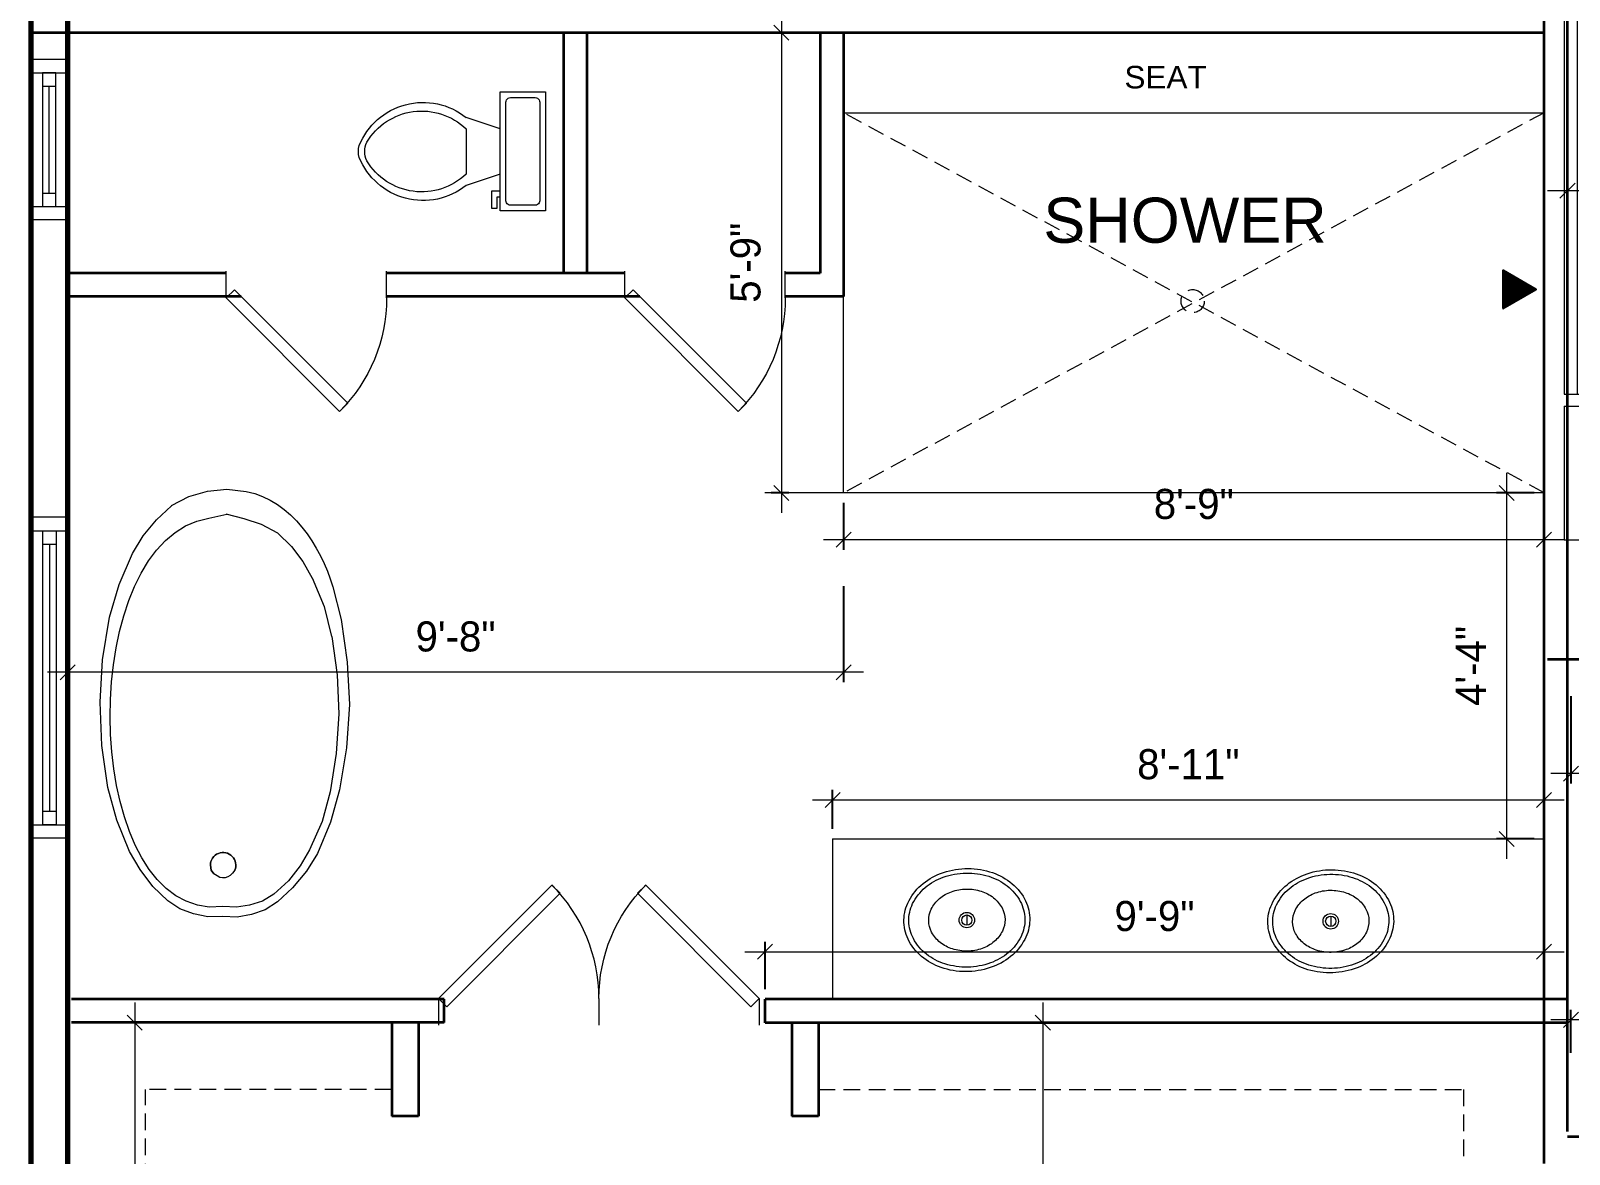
# Model space of a CAD drawing. Extents: x 2753 to 8941, y 12146 to 15850.
# Drawn here: x 7027.5 to 7257.8, y 14037.8 to 14206 of the extents above; entities that cross this region are included whole.
import ezdxf

# ---------------------------------------------------------------- set-up
doc = ezdxf.new("R2010")
doc.units = 0
doc.header["$LTSCALE"] = 20
doc.header["$MEASUREMENT"] = 0
doc.linetypes.add('HIDDEN', pattern=[0.375, 0.25, -0.125])
doc.layers.get('0').update_dxf_attribs({"lineweight": 9})
doc.layers.get('DefPoints').update_dxf_attribs({"color": 17})
for name, color, linetype, lineweight in [('A-LIGHT+', 133, 'Continuous', 9), ('A-Wall-New', 1, 'Continuous', 50), ('A-Wall-Partition', 3, 'Continuous', 35), ('A-windoor', 2, 'Continuous', 13), ('AFURNITURE', 134, 'Continuous', 18), ('DIM', 8, 'Continuous', 5), ('door', 43, 'Continuous', 13), ('Furniture', 132, 'Continuous', 5), ('hatch', 8, 'Continuous', 13), ('TEXT', 6, 'Continuous', 25)]:
    doc.layers.add(name, color=color, linetype=linetype, lineweight=lineweight)
doc.layers.add('A-WALL-PATT', color=253, linetype='Continuous')
doc.layers.add('S-HATCH', color=8, linetype='Continuous')
doc.styles.get("Standard").update_dxf_attribs({"font": 'stylu.ttf'})
doc.dimstyles.new('Forum 24', dxfattribs={"dimscale": 24, "dimtxt": 0.1875, "dimasz": 0.09375, "dimexe": 0.0625, "dimexo": 0.0625, "dimgap": 0.125, "dimtad": 1, "dimdec": 4, "dimrnd": 1, "dimzin": 7, "dimdsep": 46, "dimlunit": 4, "dimtxsty": 'Standard', "dimblk": 'OBLIQUE', "dimblk1": 'DIMTICK', "dimblk2": 'OBLIQUE', "dimcen": -0.0625, "dimdle": 0.125, "dimclrd": 256, "dimclre": 256, "dimclrt": 256, "dimadec": 0, "dimazin": 0, "dimtfac": 1, "dimtdec": 4, "dimtmove": 1, "dimatfit": 3, "dimfxl": 0.0625, "dimtvp": 1.2, "dimfrac": 2, "dimtolj": 1, "dimtzin": 7, "dimlwd": 13, "dimarcsym": 0})

# ---------------------------------------------------------------- blocks, each defined once
blk = doc.blocks.new('A$C13B4006E')
at = {"layer": 'Furniture'}
for p, q in [((0, 83.54), (0, 103.54)), ((0, 103.54), (20, 103.54)), ((20, 83.54), (20, 103.54)), ((4.68, 98.86), (15.32, 88.21)), ((4.68, 88.21), (15.32, 98.86)), ((0, 83.54), (20, 83.54)), ((2, 21.77), (2, 81.77)), ((9, 38.97), (9, 81.77)), ((12, 41.12), (12, 81.77)), ((58.34, 81.77), (58.34, 21.77)), ((61.34, 81.77), (61.34, 21.77)), ((9, 38.97), (22.88, 48.93)), ((22.88, 48.93), (31.26, 21.77)), ((11.48, 37.05), (23.81, 45.91)), ((31.26, 21.77), (9, 38.97)), ((0, 20), (20, 20)), ((0, 20), (0, 0)), ((20, 20), (20, 0)), ((4.68, 4.68), (15.32, 15.32)), ((4.68, 15.32), (15.32, 4.68)), ((0, 0), (20, 0))]:
    blk.add_line(p, q, dxfattribs=at)
blk.add_lwpolyline([(72, 81.77), (0, 81.77), (0, 21.77), (72, 21.77)], close=True, dxfattribs=at)
blk.add_lwpolyline([(9, 39.96), (3.3, 39.96), (3.3, 65.54), (9, 65.54)], dxfattribs=at)
for centre in [(10, 93.54), (10, 10)]:
    blk.add_circle(centre, 7.53, dxfattribs=at)
blk = doc.blocks.new('_Oblique')
at = {"color": 0, "linetype": 'ByBlock', "lineweight": -2}
blk.add_line((-0.5, -0.5), (0.5, 0.5), dxfattribs=at)
blk = doc.blocks.new('*D806')
at = {"layer": 'DefPoints', "color": 0, "transparency": 16777216}
for p in [(7145.79, 14057.53), (7145.79, 13948.92), (7179.02, 13948.92)]:
    blk.add_point(p, dxfattribs=at)
at = {"layer": 'S-HATCH', "lineweight": 13, "transparency": 16777216}
blk.add_line((7179.02, 14060.53), (7179.02, 13945.92), dxfattribs=at)
at = {"layer": 'S-HATCH', "lineweight": -2, "transparency": 16777216}
for p, q in [((7147.29, 14057.53), (7180.52, 14057.53)), ((7147.29, 13948.92), (7180.52, 13948.92))]:
    blk.add_line(p, q, dxfattribs=at)
at = {"layer": 'S-HATCH', "lineweight": 13, "transparency": 16777216, "xscale": 2.25, "yscale": 2.25, "zscale": 2.25}
for p, rotation in [((7179.02, 14057.53), 90), ((7179.02, 13948.92), 270)]:
    blk.add_blockref('_Oblique', p, dxfattribs=dict(at, rotation=rotation))
at = {"layer": 'S-HATCH', "transparency": 16777216, "insert": (7173.7, 14003.23), "char_height": 4.5, "attachment_point": 5, "rotation": 90}
blk.add_mtext('\\A1;9\'-1"', dxfattribs=at)
blk = doc.blocks.new('DIMTICK')
for p, q in [((-1, 0), (1, 0)), ((0, 1), (0, -1))]:
    blk.add_line(p, q)
at = {"const_width": 0.141}
blk.add_lwpolyline([(0.71, 0.71), (-0.71, -0.71)], dxfattribs=at)
blk = doc.blocks.new('*D807')
at = {"layer": 'DefPoints', "color": 0, "transparency": 16777216}
for p in [(7137.46, 14205.71), (7139.88, 14136.81), (7142.49, 14136.81)]:
    blk.add_point(p, dxfattribs=at)
at = {"layer": 'S-HATCH', "lineweight": 13, "transparency": 16777216}
blk.add_line((7139.88, 14208.71), (7139.88, 14133.81), dxfattribs=at)
at = {"layer": 'S-HATCH', "lineweight": -2, "transparency": 16777216}
for p, q in [((7138.96, 14205.71), (7141.38, 14205.71)), ((7140.99, 14136.81), (7138.38, 14136.81))]:
    blk.add_line(p, q, dxfattribs=at)
at = {"layer": 'S-HATCH', "lineweight": 13, "transparency": 16777216, "xscale": 2.25, "yscale": 2.25, "zscale": 2.25}
for p, rotation in [((7139.88, 14205.71), 90), ((7139.88, 14136.81), 270)]:
    blk.add_blockref('_Oblique', p, dxfattribs=dict(at, rotation=rotation))
at = {"layer": 'S-HATCH', "transparency": 16777216, "insert": (7134.54, 14171.26), "char_height": 4.5, "attachment_point": 5, "rotation": 90}
blk.add_mtext('\\A1;5\'-9"', dxfattribs=at)
blk = doc.blocks.new('*D826')
at = {"layer": 'DefPoints', "color": 0, "transparency": 16777216}
for p in [(7257.55, 14209.21), (7438.02, 14209.21), (7438.02, 14182.06)]:
    blk.add_point(p, dxfattribs=at)
at = {"layer": 'S-HATCH', "lineweight": -2, "transparency": 16777216}
for p, q in [((7257.55, 14207.71), (7257.55, 14180.56)), ((7438.02, 14207.71), (7438.02, 14180.56))]:
    blk.add_line(p, q, dxfattribs=at)
at = {"layer": 'S-HATCH', "lineweight": 13, "transparency": 16777216}
blk.add_line((7254.55, 14182.06), (7441.02, 14182.06), dxfattribs=at)
at = {"layer": 'S-HATCH', "lineweight": 13, "transparency": 16777216, "xscale": 2.25, "yscale": 2.25, "zscale": 2.25, "rotation": 180}
blk.add_blockref('_Oblique', (7257.55, 14182.06), dxfattribs=at)
at = {"layer": 'S-HATCH', "lineweight": 13, "transparency": 16777216, "xscale": 2.25, "yscale": 2.25, "zscale": 2.25}
blk.add_blockref('_Oblique', (7438.02, 14182.06), dxfattribs=at)
at = {"layer": 'S-HATCH', "transparency": 16777216, "insert": (7347.78, 14187.43), "char_height": 4.5, "attachment_point": 5}
blk.add_mtext('\\A1;15\'-0"', dxfattribs=at)
blk = doc.blocks.new('*D835')
at = {"layer": 'DefPoints', "color": 0, "transparency": 16777216}
for p in [(7033.04, 14124.33), (7149.2, 14124.33), (7033.04, 14109.97)]:
    blk.add_point(p, dxfattribs=at)
at = {"layer": 'S-HATCH', "lineweight": -2, "transparency": 16777216}
for p, q in [((7033.04, 14122.83), (7033.04, 14108.47)), ((7149.2, 14122.83), (7149.2, 14108.47))]:
    blk.add_line(p, q, dxfattribs=at)
at = {"layer": 'S-HATCH', "lineweight": 13, "transparency": 16777216}
blk.add_line((7152.2, 14109.97), (7030.04, 14109.97), dxfattribs=at)
at = {"layer": 'S-HATCH', "lineweight": 13, "transparency": 16777216, "xscale": 2.25, "yscale": 2.25, "zscale": 2.25, "rotation": 180}
blk.add_blockref('_Oblique', (7033.04, 14109.97), dxfattribs=at)
at = {"layer": 'S-HATCH', "lineweight": 13, "transparency": 16777216, "xscale": 2.25, "yscale": 2.25, "zscale": 2.25}
blk.add_blockref('_Oblique', (7149.2, 14109.97), dxfattribs=at)
at = {"layer": 'S-HATCH', "transparency": 16777216, "insert": (7091.12, 14115.3), "char_height": 4.5, "attachment_point": 5}
blk.add_mtext('\\A1;9\'-8"', dxfattribs=at)
blk = doc.blocks.new('*U673')
for p, q in [((-24, 0), (-24, 4)), ((0, 0), (0, 4))]:
    blk.add_line(p, q)
blk.add_lwpolyline([(0, 0), (-16.97, -16.97), (-18.21, -15.73), (-1.24, 1.24)], close=True)
blk.add_arc((0, 0), 24, 180, 225)
blk = doc.blocks.new('*D820')
at = {"layer": 'DefPoints', "color": 0, "transparency": 16777216}
for p in [(7147.55, 14090.85), (7147.55, 14085.03), (7254.05, 14085.03)]:
    blk.add_point(p, dxfattribs=at)
at = {"layer": 'S-HATCH', "lineweight": 13, "transparency": 16777216}
blk.add_line((7257.05, 14090.85), (7144.55, 14090.85), dxfattribs=at)
at = {"layer": 'S-HATCH', "lineweight": -2, "transparency": 16777216}
for p, q in [((7147.55, 14086.53), (7147.55, 14092.35)), ((7254.05, 14086.53), (7254.05, 14092.35))]:
    blk.add_line(p, q, dxfattribs=at)
at = {"layer": 'S-HATCH', "lineweight": 13, "transparency": 16777216, "xscale": 2.25, "yscale": 2.25, "zscale": 2.25, "rotation": 180}
blk.add_blockref('_Oblique', (7147.55, 14090.85), dxfattribs=at)
at = {"layer": 'S-HATCH', "lineweight": 13, "transparency": 16777216, "xscale": 2.25, "yscale": 2.25, "zscale": 2.25}
blk.add_blockref('_Oblique', (7254.05, 14090.85), dxfattribs=at)
at = {"layer": 'S-HATCH', "transparency": 16777216, "insert": (7200.8, 14096.18), "char_height": 4.5, "attachment_point": 5}
blk.add_mtext('\\A1;8\'-11"', dxfattribs=at)
blk = doc.blocks.new('*U609')
for p, q in [((-42, 0), (2, 0)), ((-42, -3.75), (-42, -1.75)), ((-42, -1.75), (2, -1.75)), ((-40, -1.75), (-40, -3.75)), ((0, -1.75), (0, -3.75)), ((2, -1.75), (2, -3.75)), ((2, -3.75), (-42, -3.75)), ((0, -2.75), (-40, -2.75)), ((-42, -5.5), (2, -5.5))]:
    blk.add_line(p, q)
blk.add_lwpolyline([(-42, -5.5), (-44, -5.5), (-44, 0), (-42, 0)], close=True)
at = {"extrusion": (0, 0, -1)}
blk.add_lwpolyline([(-2, -5.5), (-4, -5.5), (-4, 0), (-2, 0)], close=True, dxfattribs=at)
blk = doc.blocks.new('*D845')
at = {"layer": 'A-WALL-PATT', "lineweight": 13, "transparency": 16777216}
blk.add_line((7134.44, 14068.14), (7257.05, 14068.14), dxfattribs=at)
at = {"layer": 'A-WALL-PATT', "lineweight": -2, "transparency": 16777216}
for p, q in [((7137.44, 14062.53), (7137.44, 14069.64)), ((7254.05, 14062.53), (7254.05, 14069.64))]:
    blk.add_line(p, q, dxfattribs=at)
at = {"layer": 'DefPoints', "color": 0, "transparency": 16777216}
for p in [(7254.05, 14068.14), (7137.44, 14061.03), (7254.05, 14061.03)]:
    blk.add_point(p, dxfattribs=at)
at = {"layer": 'A-WALL-PATT', "lineweight": 13, "transparency": 16777216, "xscale": 2.25, "yscale": 2.25, "zscale": 2.25, "rotation": 180}
blk.add_blockref('_Oblique', (7137.44, 14068.14), dxfattribs=at)
at = {"layer": 'A-WALL-PATT', "lineweight": 13, "transparency": 16777216, "xscale": 2.25, "yscale": 2.25, "zscale": 2.25}
blk.add_blockref('_Oblique', (7254.05, 14068.14), dxfattribs=at)
at = {"layer": 'A-WALL-PATT', "transparency": 16777216, "insert": (7195.74, 14073.46), "char_height": 4.5, "attachment_point": 5}
blk.add_mtext('\\A1;9\'-9"', dxfattribs=at)
blk = doc.blocks.new('*U867')
for p, q in [((-24, 0), (-24, 4)), ((0, 0), (0, 4))]:
    blk.add_line(p, q)
blk.add_lwpolyline([(0, 0), (-16.97, -16.97), (-18.21, -15.73), (-1.24, 1.24)], close=True)
blk.add_arc((0, 0), 24, 180, 225)
blk = doc.blocks.new('*D846')
at = {"layer": 'A-WALL-PATT', "lineweight": 13, "transparency": 16777216}
blk.add_line((7248.43, 14139.81), (7248.43, 14082.03), dxfattribs=at)
at = {"layer": 'A-WALL-PATT', "lineweight": -2, "transparency": 16777216}
for p, q in [((7252.55, 14136.81), (7246.93, 14136.81)), ((7252.55, 14085.03), (7246.93, 14085.03))]:
    blk.add_line(p, q, dxfattribs=at)
at = {"layer": 'DefPoints', "color": 0, "transparency": 16777216}
for p in [(7254.05, 14136.81), (7248.43, 14085.03), (7254.05, 14085.03)]:
    blk.add_point(p, dxfattribs=at)
at = {"layer": 'A-WALL-PATT', "lineweight": 13, "transparency": 16777216, "xscale": 2.25, "yscale": 2.25, "zscale": 2.25}
for p, rotation in [((7248.43, 14136.81), 90), ((7248.43, 14085.03), 270)]:
    blk.add_blockref('_Oblique', p, dxfattribs=dict(at, rotation=rotation))
at = {"layer": 'A-WALL-PATT', "transparency": 16777216, "insert": (7243.08, 14110.92), "char_height": 4.5, "attachment_point": 5, "rotation": 90}
blk.add_mtext('\\A1;4\'-4"', dxfattribs=at)
blk = doc.blocks.new('Toilet - top')
for p, q in [((9.5, -6), (9.5, -2)), ((-8, -8.5), (-8, -8)), ((-7, -8), (-7, -9.5)), ((-4, -8), (-6, -14)), ((4, -8), (6, -14)), ((-10, -8.5), (-8, -8.5)), ((-10, -9.5), (-10, -8.5)), ((-7, -9.5), (-10, -9.5)), ((4, -14), (-4, -14))]:
    blk.add_line(p, q)
blk.add_lwpolyline([(10.5, -8), (10.5, 0), (-10.5, 0), (-10.5, -8)], close=True)
for points in [[(-9.5, -2), (-9.5, -6)], [(8.5, -1), (-8.5, -1)], [(-8.5, -7), (8.5, -7)]]:
    blk.add_lwpolyline(points)
for centre, radius, start, end in [((-8.62, -1.88), 0.884, 81.8699, 188.1301), ((8.62, -1.88), 0.884, 351.8699, 98.1301), ((-8.62, -6.12), 0.884, 171.8699, 278.1301), ((8.62, -6.12), 0.884, 261.8699, 8.1301), ((3.52, -21.58), 12.17, 141.4691, 247.9714), ((4.2, -21.82), 11.33, 136.3677, 238.9468), ((-3.52, -21.58), 12.17, 292.0284, 38.5307), ((-4.2, -21.82), 11.33, 301.053, 43.6321), ((0, -27.88), 4, 245.7318, 294.2682), ((0, -29), 4, 254.8605, 285.1395)]:
    blk.add_arc(centre, radius, start, end)
blk = doc.blocks.new('*D798')
at = {"layer": 'DefPoints', "color": 0, "transparency": 16777216}
for p in [(7258.07, 14057.95), (7258.07, 14051.52), (7372.54, 14051.52)]:
    blk.add_point(p, dxfattribs=at)
at = {"layer": 'DIM', "lineweight": -2, "transparency": 16777216}
for p, q in [((7258.07, 14053.02), (7258.07, 14059.45)), ((7372.54, 14053.02), (7372.54, 14059.45))]:
    blk.add_line(p, q, dxfattribs=at)
at = {"layer": 'DIM', "lineweight": 13, "transparency": 16777216}
blk.add_line((7375.54, 14057.95), (7255.07, 14057.95), dxfattribs=at)
at = {"layer": 'DIM', "lineweight": 13, "transparency": 16777216, "xscale": 2.25, "yscale": 2.25, "zscale": 2.25, "rotation": 180}
blk.add_blockref('_Oblique', (7258.07, 14057.95), dxfattribs=at)
at = {"layer": 'DIM', "lineweight": 13, "transparency": 16777216, "xscale": 2.25, "yscale": 2.25, "zscale": 2.25}
blk.add_blockref('_Oblique', (7372.54, 14057.95), dxfattribs=at)
at = {"layer": 'DIM', "transparency": 16777216, "insert": (7315.31, 14063.28), "char_height": 4.5, "attachment_point": 5}
blk.add_mtext('\\A1;9\'-6"', dxfattribs=at)
blk = doc.blocks.new('*D799')
at = {"layer": 'DefPoints', "color": 0, "transparency": 16777216}
for p in [(7149.2, 14136.81), (7254.05, 14136.81), (7149.2, 14129.81)]:
    blk.add_point(p, dxfattribs=at)
at = {"layer": 'DIM', "lineweight": -2, "transparency": 16777216}
for p, q in [((7149.2, 14135.31), (7149.2, 14128.31)), ((7254.05, 14135.31), (7254.05, 14128.31))]:
    blk.add_line(p, q, dxfattribs=at)
at = {"layer": 'DIM', "lineweight": 13, "transparency": 16777216}
blk.add_line((7257.05, 14129.81), (7146.2, 14129.81), dxfattribs=at)
at = {"layer": 'DIM', "lineweight": 13, "transparency": 16777216, "xscale": 2.25, "yscale": 2.25, "zscale": 2.25, "rotation": 180}
blk.add_blockref('_Oblique', (7149.2, 14129.81), dxfattribs=at)
at = {"layer": 'DIM', "lineweight": 13, "transparency": 16777216, "xscale": 2.25, "yscale": 2.25, "zscale": 2.25}
blk.add_blockref('_Oblique', (7254.05, 14129.81), dxfattribs=at)
at = {"layer": 'DIM', "transparency": 16777216, "insert": (7201.62, 14135.13), "char_height": 4.5, "attachment_point": 5}
blk.add_mtext('\\A1;8\'-9"', dxfattribs=at)
blk = doc.blocks.new('*D801')
at = {"layer": 'DefPoints', "color": 0, "transparency": 16777216}
for p in [(7033.64, 14057.53), (7033.64, 13948.92), (7043.1, 13948.92)]:
    blk.add_point(p, dxfattribs=at)
at = {"layer": 'DIM', "lineweight": 13, "transparency": 16777216}
blk.add_line((7043.1, 14060.53), (7043.1, 13945.92), dxfattribs=at)
at = {"layer": 'DIM', "lineweight": -2, "transparency": 16777216}
for p, q in [((7035.14, 14057.53), (7044.6, 14057.53)), ((7035.14, 13948.92), (7044.6, 13948.92))]:
    blk.add_line(p, q, dxfattribs=at)
at = {"layer": 'DIM', "lineweight": 13, "transparency": 16777216, "xscale": 2.25, "yscale": 2.25, "zscale": 2.25}
for p, rotation in [((7043.1, 14057.53), 90), ((7043.1, 13948.92), 270)]:
    blk.add_blockref('_Oblique', p, dxfattribs=dict(at, rotation=rotation))
at = {"layer": 'DIM', "transparency": 16777216, "insert": (7037.78, 14003.23), "char_height": 4.5, "attachment_point": 5, "rotation": 90}
blk.add_mtext('\\A1;9\'-1"', dxfattribs=at)
blk = doc.blocks.new('*D775')
at = {"layer": 'A-WALL-PATT', "lineweight": -2, "transparency": 16777216}
for p, q in [((7258.07, 14106.41), (7258.07, 14093.31)), ((7372.02, 14106.41), (7372.02, 14093.31))]:
    blk.add_line(p, q, dxfattribs=at)
at = {"layer": 'A-WALL-PATT', "lineweight": 13, "transparency": 16777216}
blk.add_line((7375.02, 14094.81), (7255.07, 14094.81), dxfattribs=at)
at = {"layer": 'DefPoints', "color": 0, "transparency": 16777216}
for p in [(7258.07, 14107.91), (7372.02, 14107.91), (7258.07, 14094.81)]:
    blk.add_point(p, dxfattribs=at)
at = {"layer": 'A-WALL-PATT', "lineweight": 13, "transparency": 16777216, "xscale": 2.25, "yscale": 2.25, "zscale": 2.25, "rotation": 180}
blk.add_blockref('_Oblique', (7258.07, 14094.81), dxfattribs=at)
at = {"layer": 'A-WALL-PATT', "lineweight": 13, "transparency": 16777216, "xscale": 2.25, "yscale": 2.25, "zscale": 2.25}
blk.add_blockref('_Oblique', (7372.02, 14094.81), dxfattribs=at)
at = {"layer": 'A-WALL-PATT', "transparency": 16777216, "insert": (7315.04, 14100.15), "char_height": 4.5, "attachment_point": 5}
blk.add_mtext('\\A1;9\'-6"', dxfattribs=at)
blk = doc.blocks.new('*U866')
for p, q in [((-8, 0), (12, 0)), ((-8, -3.75), (-8, -1.75)), ((-8, -1.75), (12, -1.75)), ((-6, -1.75), (-6, -3.75)), ((10, -1.75), (10, -3.75)), ((12, -1.75), (12, -3.75)), ((12, -3.75), (-8, -3.75)), ((10, -2.75), (-6, -2.75)), ((-8, -5.5), (12, -5.5))]:
    blk.add_line(p, q)
blk.add_lwpolyline([(-8, -5.5), (-10, -5.5), (-10, 0), (-8, 0)], close=True)
at = {"extrusion": (0, 0, -1)}
blk.add_lwpolyline([(-12, -5.5), (-14, -5.5), (-14, 0), (-12, 0)], close=True, dxfattribs=at)

msp = doc.modelspace()

# ---------------------------------------------------------------- hatches: boundary and pattern name
at = {"layer": 'DIM'}
h = msp.add_hatch(dxfattribs=at)
h.set_pattern_fill('ANSI31', color=1, angle=-150)
h.set_pattern_definition([(255, (20143.18734, 31368.82287), (0.1207407283, -0.03235238064), [])])
h.paths.add_polyline_path([(7247.88236, 14164.39501), (7252.82787, 14167.25031), (7247.93058, 14170.07775), (7247.93058, 14164.42286)])

# ---------------------------------------------------------------- linework, layer by layer
at = {"layer": 'A-LIGHT+'}
for p, q in [((7149.19589, 14193.71332), (7254.04852, 14193.71332)), ((7149.19589, 14136.81449), (7149.19589, 14166.21332)), ((7254.04852, 14136.81449), (7137.38659, 14136.81449))]:
    msp.add_line(p, q, dxfattribs=at)
at = {"layer": 'A-Wall-New', "lineweight": 70}
for points in [[(7384.93852, 14319.12574), (7027.53678, 14319.12574), (7027.53678, 13667.67673), (7267.51632, 13667.67673), (7267.51632, 13761.62129), (7296.71424, 13761.62129), (7315.17862, 13721.18994), (7420.56234, 13721.18994), (7424.89119, 13730.66879)], [(7359.67803, 14313.62574), (7033.03678, 14313.62574), (7033.03678, 13673.17673), (7262.01632, 13673.17673), (7262.01632, 13767.12129), (7300.24888, 13767.12129), (7318.71325, 13726.68994), (7417.02771, 13726.68994), (7419.91539, 13733.01308)]]:
    msp.add_lwpolyline(points, dxfattribs=at)
at = {"layer": 'A-Wall-Partition'}
for p, q in [((7254.04852, 14036.44726), (7254.04852, 14209.21332)), ((7257.54852, 14041.25681), (7257.54852, 14209.21332)), ((7128.67601, 14205.66506), (7027.53678, 14205.66506)), ((7031.88574, 14205.71332), (7254.04852, 14205.71332)), ((7107.30872, 14169.71332), (7107.30872, 14205.66506)), ((7110.80872, 14169.71332), (7110.80872, 14205.66506)), ((7145.69589, 14205.78164), (7145.69589, 14169.71332)), ((7149.19589, 14205.78164), (7149.19589, 14166.21332)), ((7056.79926, 14169.71332), (7033.10199, 14169.71332)), ((7116.46539, 14169.71332), (7080.79926, 14169.71332)), ((7145.69589, 14169.71332), (7140.46539, 14169.71332)), ((7059.04249, 14166.21332), (7033.10199, 14166.21332)), ((7118.70861, 14166.21332), (7080.79926, 14166.21332)), ((7149.19589, 14166.21332), (7140.46539, 14166.21332)), ((7254.57207, 14111.90606), (7376.03987, 14111.90606)), ((7257.54852, 14093.5), (7257.54852, 14093.5)), ((7257.54852, 14087.5625), (7257.54852, 14087.5625)), ((7089.43636, 14061.0348), (7033.64132, 14061.02888)), ((7089.43669, 14057.5348), (7089.43632, 14061.0348)), ((7257.54852, 14061.02747), (7137.43636, 14061.02747)), ((7137.43636, 14057.52747), (7137.43636, 14061.02747)), ((7089.43669, 14057.5348), (7033.64166, 14057.52888)), ((7081.57882, 14057.53397), (7081.57882, 14043.52747)), ((7085.57882, 14057.53439), (7085.57882, 14043.52747)), ((7257.54852, 14057.52747), (7137.43636, 14057.52747)), ((7141.45382, 14057.52747), (7141.45382, 14043.52747)), ((7145.45382, 14057.52747), (7145.45382, 14043.52747)), ((7085.57882, 14043.52747), (7081.57882, 14043.52747)), ((7375.51255, 14040.44726), (7257.54852, 14040.44726))]:
    msp.add_line(p, q, dxfattribs=at)
msp.add_lwpolyline([(7247.88236, 14164.39501), (7252.82787, 14167.25031), (7247.93058, 14170.07775), (7247.93058, 14164.42286)], close=True, dxfattribs=at)
for points in [[(7257.54852, 14105.4375), (7257.54852, 14105.4375)], [(7145.45382, 14043.52747), (7141.45382, 14043.52747)]]:
    msp.add_lwpolyline(points, dxfattribs=at)
at = {"layer": 'AFURNITURE', "linetype": 'HIDDEN', "ltscale": 0.5}
for p, q in [((7254.04852, 14193.71332), (7149.19589, 14136.81449)), ((7254.04852, 14136.81449), (7149.19589, 14193.71332)), ((7081.53491, 14047.52747), (7081.53491, 14057.52747)), ((7044.70638, 13958.92495), (7044.70967, 14047.52884)), ((7081.53491, 14047.52747), (7044.70967, 14047.52884)), ((7145.45382, 14047.52747), (7242.13057, 14047.52747)), ((7242.00147, 14047.52747), (7242.00147, 14020.94936))]:
    msp.add_line(p, q, dxfattribs=at)
at = {"layer": 'AFURNITURE'}
for q in [(7147.54852, 14061.02747), (7254.04852, 14085.02747)]:
    msp.add_line((7147.54852, 14085.02747), q, dxfattribs=at)
at = {"layer": 'AFURNITURE', "linetype": 'HIDDEN', "ltscale": 0.5}
msp.add_circle((7201.44603, 14165.51067), 1.73467, dxfattribs=at)
at = {"layer": 'hatch'}
for p, q in [((7167.64137, 14073.65118), (7167.65021, 14072.11156)), ((7222.11015, 14073.46908), (7222.11899, 14071.92945))]:
    msp.add_line(p, q, dxfattribs=at)
for points in [[(7048.60947, 14134.90257), (7051.19931, 14136.25837), (7053.99803, 14137.08147), (7056.90029, 14137.37155)], [(7056.9002, 14137.36955), (7059.79435, 14137.02434)], [(7042.74004, 14127.73207), (7044.37688, 14130.3731), (7046.33161, 14132.79507), (7048.60597, 14134.89927)], [(7054.17307, 14133.04027), (7056.86441, 14133.65172)], [(7056.75786, 14133.65741), (7059.43493, 14132.99362), (7062.00397, 14132.11951), (7064.46024, 14130.81981)], [(7064.45741, 14130.81644), (7066.58322, 14128.77788), (7068.28032, 14126.52944), (7069.65208, 14124.07412)], [(7039.32157, 14118.2112), (7040.76653, 14123.08285), (7042.7421, 14127.73738)], [(7069.65287, 14124.07951), (7071.4379, 14119.8148), (7072.57425, 14115.34366)], [(7072.75577, 14122.77292), (7073.99468, 14117.87543)], [(7037.91234, 14105.47751), (7038.29633, 14111.84611), (7039.32361, 14118.20785)], [(7073.9933, 14117.87745), (7074.89993, 14111.49709), (7075.26858, 14105.12191), (7074.77624, 14098.64769), (7073.74796, 14092.39063)], [(7072.57565, 14115.34431), (7073.37973, 14109.59964), (7073.6455, 14103.75747)], [(7039.07618, 14092.71912), (7038.17122, 14098.99478), (7037.91026, 14105.47626)], [(7073.64413, 14103.75349), (7073.26555, 14097.80819), (7072.35041, 14092.08407)], [(7042.31074, 14083.13414), (7040.42515, 14087.82584), (7039.07422, 14092.72307)], [(7072.35176, 14092.08539), (7071.1282, 14087.63563), (7069.26274, 14083.40605)], [(7073.74791, 14092.38536), (7072.41496, 14087.51397), (7070.43607, 14082.85947)], [(7048.04002, 14075.74531), (7045.80657, 14077.89158), (7043.89988, 14080.46072), (7042.31416, 14083.12944)], [(7069.26136, 14083.40807), (7067.84257, 14080.97828), (7066.10251, 14078.76359), (7063.93787, 14076.76833)], [(7070.43624, 14082.8634), (7068.8021, 14080.22567), (7066.73697, 14077.69343), (7064.46263, 14075.59189)], [(7054.95095, 14079.82631), (7054.52475, 14080.36111), (7054.42523, 14081.1041), (7054.52475, 14080.36111), (7054.94962, 14079.82633)], [(7063.93711, 14076.76567), (7062.20896, 14075.72026), (7060.27025, 14075.10089), (7058.33461, 14074.80151), (7056.29706, 14074.9278)], [(7056.2848, 14073.43918), (7054.02721, 14073.35424), (7051.88606, 14073.79954), (7049.85332, 14074.56314), (7048.03997, 14075.74731)], [(7056.29911, 14074.92578), (7054.25751, 14074.83876)], [(7064.46586, 14075.5872), (7062.63071, 14074.43814), (7060.58298, 14073.71449), (7058.43099, 14073.30985), (7056.28745, 14073.43715)]]:
    msp.add_lwpolyline(points, dxfattribs=at)
for points in [[(7054.42523, 14081.1041, -1.229839253), (7058.06792, 14080.327, 1.229822055)], [(7177.06174, 14073.2389, -0.117634257), (7176.48624, 14070.34398, -0.10446928), (7174.51085, 14067.68315, -0.09001579), (7171.59867, 14065.91984, -0.081919949), (7167.93851, 14065.17245, -0.081919949), (7164.2322, 14065.64013, -0.09001579), (7161.19469, 14067.17753, -0.10446928), (7159.02322, 14069.6809, -0.117634257), (7158.22985, 14072.52384, -0.117634257), (7158.80535, 14075.41876, -0.10446928), (7160.78074, 14078.07959, -0.09001579), (7163.69292, 14079.8429, -0.081919949), (7167.35308, 14080.59029, -0.081919949), (7171.05939, 14080.12261, -0.09001579), (7174.0969, 14078.58521, -0.10446928), (7176.26837, 14076.08184, -0.117634257)], [(7176.33343, 14073.0537, -0.1186217), (7175.75546, 14070.42352, -0.104678172), (7173.88769, 14068.02209, -0.089562066), (7171.17596, 14066.46041, -0.081184699), (7167.78553, 14065.83698, -0.081184699), (7164.37304, 14066.32547, -0.089562066), (7161.60152, 14067.77838, -0.104678172), (7159.63998, 14070.10385, -0.1186217), (7158.95816, 14072.70904, -0.1186217), (7159.53612, 14075.33922, -0.104678172), (7161.4039, 14077.74065, -0.089562066), (7164.11563, 14079.30233, -0.081184699), (7167.50606, 14079.92576, -0.081184699), (7170.91855, 14079.43727, -0.089562066), (7173.69007, 14077.98436, -0.104678172), (7175.65161, 14075.65889, -0.1186217)], [(7231.53052, 14073.05679, -0.117634257), (7230.95501, 14070.16187, -0.10446928), (7228.97963, 14067.50105, -0.09001579), (7226.06745, 14065.73774, -0.081919949), (7222.40728, 14064.99035, -0.081919949), (7218.70097, 14065.45803, -0.09001579), (7215.66346, 14066.99543, -0.10446928), (7213.49199, 14069.4988, -0.117634257), (7212.69862, 14072.34174, -0.117634257), (7213.27412, 14075.23666, -0.10446928), (7215.24951, 14077.89749, -0.09001579), (7218.16169, 14079.66079, -0.081919949), (7221.82186, 14080.40819, -0.081919949), (7225.52816, 14079.9405, -0.09001579), (7228.56567, 14078.40311, -0.10446928), (7230.73714, 14075.89973, -0.117634257)], [(7230.8022, 14072.8716, -0.1186217), (7230.22424, 14070.24142, -0.104678172), (7228.35646, 14067.83999, -0.089562066), (7225.64474, 14066.27831, -0.081184699), (7222.2543, 14065.65488, -0.081184699), (7218.84181, 14066.14336, -0.089562066), (7216.07029, 14067.59627, -0.104678172), (7214.10875, 14069.92174, -0.1186217), (7213.42693, 14072.52693, -0.1186217), (7214.0049, 14075.15712, -0.104678172), (7215.87267, 14077.55854, -0.089562066), (7218.5844, 14079.12022, -0.081184699), (7221.97483, 14079.74365, -0.081184699), (7225.38732, 14079.25517, -0.089562066), (7228.15885, 14077.80226, -0.104678172), (7230.12039, 14075.47679, -0.1186217)], [(7173.3578, 14072.97805, -0.118282567), (7172.97253, 14071.24335, -0.10460746), (7171.74041, 14069.66386, -0.089717964), (7169.95396, 14068.63885, -0.081436083), (7167.72445, 14068.23445, -0.081436083), (7165.48253, 14068.56317, -0.089717964), (7163.66242, 14069.52713, -0.10460746), (7162.37754, 14071.06402, -0.118282567), (7161.93379, 14072.78469, -0.118282567), (7162.31906, 14074.51939, -0.10460746), (7163.55118, 14076.09888, -0.089717964), (7165.33763, 14077.12388, -0.081436083), (7167.56714, 14077.52829, -0.081436083), (7169.80906, 14077.19957, -0.089717964), (7171.62917, 14076.23561, -0.10460746), (7172.91405, 14074.69872, -0.118282567)], [(7227.82657, 14072.79595, -0.118282567), (7227.44131, 14071.06125, -0.10460746), (7226.20918, 14069.48176, -0.089717964), (7224.42273, 14068.45675, -0.081436083), (7222.19322, 14068.05234, -0.081436083), (7219.9513, 14068.38107, -0.089717964), (7218.13119, 14069.34503, -0.10460746), (7216.84632, 14070.88191, -0.118282567), (7216.40256, 14072.60258, -0.118282567), (7216.78783, 14074.33728, -0.10460746), (7218.01995, 14075.91677, -0.089717964), (7219.8064, 14076.94178, -0.081436083), (7222.03591, 14077.34619, -0.081436083), (7224.27783, 14077.01747, -0.089717964), (7226.09795, 14076.0535, -0.10460746), (7227.38282, 14074.51662, -0.118282567)]]:
    msp.add_lwpolyline(points, format="xyb", close=True, dxfattribs=at)
for centre, radius in [((7167.64579, 14072.88137), 1.15474), ((7167.64579, 14072.88137), 0.76983), ((7222.11457, 14072.69927), 1.15474), ((7222.11457, 14072.69927), 0.76983)]:
    msp.add_circle(centre, radius, dxfattribs=at)
for points in [[(7059.79435, 14137.02434), (7066.66612, 14135.65213), (7070.82743, 14128.91177), (7072.75577, 14122.77292)], [(7054.25751, 14074.83876), (7034.62615, 14076.24579), (7034.35187, 14129.89425), (7054.17307, 14133.04027)], [(7058.06792, 14080.327), (7057.15312, 14079.07175), (7056.23339, 14078.75792), (7054.94962, 14079.82633)], [(7058.06792, 14080.327), (7057.15312, 14079.07175), (7056.23339, 14078.75792), (7054.95095, 14079.82631)]]:
    msp.add_open_spline(points, degree=3, dxfattribs=at)

# ---------------------------------------------------------------- block references
at = {"layer": 'A-windoor', "lineweight": 25, "xscale": -1, "rotation": 90}
msp.add_blockref('*U866', (7027.53678, 14191.66561), dxfattribs=at)
at = {"layer": 'A-windoor', "lineweight": 25, "rotation": 89.99999999999999}
msp.add_blockref('*U609', (7027.60199, 14129.1582), dxfattribs=at)
at = {"layer": 'door', "lineweight": 20, "xscale": -1}
for p in [(7056.79926, 14165.98167), (7116.46539, 14165.98167)]:
    msp.add_blockref('*U867', p, dxfattribs=at)
at = {"layer": 'door', "lineweight": 20, "rotation": 180}
msp.add_blockref('*U673', (7088.57393, 14061.16109), dxfattribs=at)
at = {"layer": 'door', "lineweight": 20, "xscale": -1, "rotation": 180}
msp.add_blockref('*U673', (7136.57393, 14061.16109), dxfattribs=at)
at = {"layer": 'Furniture'}
msp.add_blockref('A$C13B4006E', (7257.04852, 14129.80674), dxfattribs=at)
at = {"layer": 'hatch', "xscale": -0.8484843624469084, "yscale": 0.8484843624469084, "zscale": 0.8484843624469084, "rotation": 270}
msp.add_blockref('Toilet - top', (7104.57902, 14187.91153), dxfattribs=at)

# ---------------------------------------------------------------- texts
at = {"layer": 'TEXT', "attachment_point": 5}
for s, insert, char_height, width in [('{\\fArial|b0|i0|c0|p34;\\H1.5x;SEAT}', (7197.39506, 14199.01054), 2.25, 48.955399), ('{\\fArial|b0|i0|c0|p34;\\H1.5x;SHOWER}', (7200.30089, 14177.57415), 4.5, 97.9107981)]:
    msp.add_mtext(s, dxfattribs=dict(at, insert=insert, char_height=char_height, width=width))

# ---------------------------------------------------------------- dimensions: what is measured, and where the dimension line sits
at = {"layer": 'A-WALL-PATT'}
dim = msp.add_linear_dim(base=(7248.42751, 14085.02747), p1=(7254.04852, 14136.81449), p2=(7254.04852, 14085.02747), angle=90, dimstyle='Forum 24', dxfattribs=at)
dim.commit()
dim.dimension.update_dxf_attribs({"geometry": '*D846', "text_midpoint": (7243.07703, 14110.92098)})
dim = msp.add_aligned_dim(p1=(7372.01506, 14107.90606), p2=(7258.07207, 14107.90606), distance=13.09269, dimstyle='Forum 24', dxfattribs=at)
dim.commit()
dim.dimension.update_dxf_attribs({"geometry": '*D775', "text_midpoint": (7315.04356, 14100.14738)})
dim = msp.add_linear_dim(base=(7254.04852, 14068.13856), p1=(7137.43636, 14061.02747), p2=(7254.04852, 14061.02747), dimstyle='Forum 24', dxfattribs=at)
dim.commit()
dim.dimension.update_dxf_attribs({"geometry": '*D845', "text_midpoint": (7195.74244, 14073.46268)})
at = {"layer": 'DIM'}
for base, p1, p2, picture, middle in [((7149.19589, 14129.80674), (7254.04852, 14136.81449), (7149.19589, 14136.81449), '*D799', (7201.62221, 14135.13416)), ((7258.07207, 14057.95002), (7372.53987, 14051.52424), (7258.07207, 14051.52424), '*D798', (7315.30597, 14063.28402))]:
    dim = msp.add_linear_dim(base=base, p1=p1, p2=p2, dimstyle='Forum 24', dxfattribs=at)
    dim.commit()
    dim.dimension.update_dxf_attribs({"geometry": picture, "text_midpoint": middle})
dim = msp.add_linear_dim(base=(7043.10103, 13948.92495), p1=(7033.64166, 14057.52888), p2=(7033.64166, 13948.92495), angle=90, dimstyle='Forum 24', dxfattribs=at)
dim.commit()
dim.dimension.update_dxf_attribs({"geometry": '*D801', "text_midpoint": (7037.77691, 14003.22691)})
at = {"layer": 'S-HATCH'}
for base, p1, p2, picture, middle in [((7139.88364, 14136.81449), (7137.46169, 14205.71332), (7142.48807, 14136.81449), '*D807', (7134.53646, 14171.26391)), ((7179.02199, 13948.92495), (7145.79165, 14057.52747), (7145.79165, 13948.92495), '*D806', (7173.69787, 14003.22621))]:
    dim = msp.add_linear_dim(base=base, p1=p1, p2=p2, angle=90, dimstyle='Forum 24', dxfattribs=at)
    dim.commit()
    dim.dimension.update_dxf_attribs({"geometry": picture, "text_midpoint": middle})
for base, p1, p2, picture, middle in [((7438.01632, 14182.0625), (7257.54852, 14209.21332), (7438.01632, 14209.21332), '*D826', (7347.78242, 14187.42615)), ((7033.03678, 14109.96887), (7149.19589, 14124.33107), (7033.03678, 14124.33107), '*D835', (7091.11634, 14115.29628)), ((7147.54852, 14090.84949), (7254.04852, 14085.02747), (7147.54852, 14085.02747), '*D820', (7200.79852, 14096.1769))]:
    dim = msp.add_linear_dim(base=base, p1=p1, p2=p2, dimstyle='Forum 24', dxfattribs=at)
    dim.commit()
    dim.dimension.update_dxf_attribs({"geometry": picture, "text_midpoint": middle})

doc.saveas('drawing.dxf')
